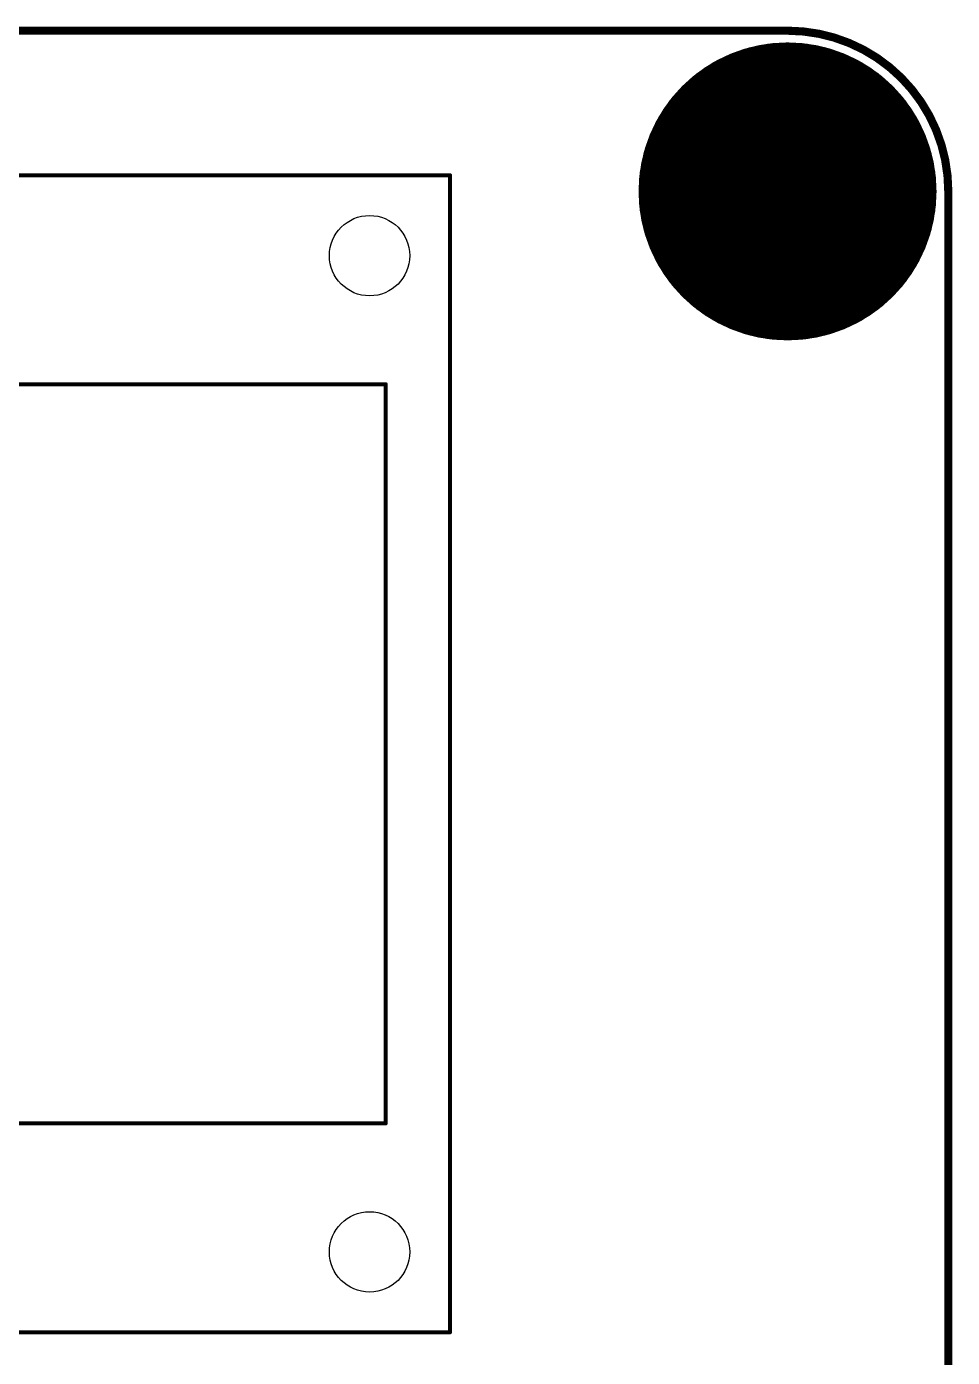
# Model space of a CAD drawing. Extents: x 0 to 426, y 0 to 160.
# Drawn here: x 371.33 to 400.13, y 118.72 to 160.13 of the extents above; entities that cross this region are included whole.
import ezdxf

# ---------------------------------------------------------------- set-up
doc = ezdxf.new("R2010")
doc.units = 0
doc.header["$MEASUREMENT"] = 0
for name, color, linetype in [('20', 7, 'CONTINUOUS'), ('21', 253, 'CONTINUOUS'), ('23', 7, 'CONTINUOUS'), ('41', 22, 'CONTINUOUS'), ('42', 175, 'CONTINUOUS')]:
    doc.layers.add(name, color=color, linetype=linetype)

msp = doc.modelspace()

# ---------------------------------------------------------------- linework, layer by layer
at = {"layer": '20', "const_width": 0.254}
for points in [[(395, 160), (5, 160)], [(400, 65), (400, 155)]]:
    msp.add_lwpolyline(points, dxfattribs=at)
at = {"layer": '20'}
for points, const_width in [([(400, 155, 0.4142), (395, 160)], 0.254), ([(395, 160.0635, 1), (395, 159.9365)], 0.127), ([(395, 159.9365, 1), (395, 160.0635)], 0.127), ([(400.0635, 155, 1), (399.9365, 155)], 0.127), ([(399.9365, 155, 1), (400.0635, 155)], 0.127)]:
    msp.add_lwpolyline(points, format="xyb", dxfattribs=dict(at, const_width=const_width))
for centre, radius in [((395, 155), 1.905), ((382, 153), 1.25), ((382, 122), 1.25)]:
    msp.add_circle(centre, radius, dxfattribs=at)
at = {"layer": '21'}
for points, const_width in [([(395, 150.428, 1), (395, 159.572, 1), (395, 150.428)], 0.127), ([(384.5317, 155.5, 1), (384.4683, 155.5)], 0.0635), ([(384.5, 155.4683, 1), (384.5, 155.5317)], 0.0635), ([(382.5317, 149, 1), (382.4683, 149)], 0.0635), ([(382.5, 148.9683, 1), (382.5, 149.0317)], 0.0635), ([(382.4683, 126, 1), (382.5317, 126)], 0.0635), ([(382.5, 125.9682, 1), (382.5, 126.0318)], 0.0635), ([(384.4683, 119.5, 1), (384.5317, 119.5)], 0.0635), ([(384.5, 119.4682, 1), (384.5, 119.5318)], 0.0635)]:
    msp.add_lwpolyline(points, format="xyb", dxfattribs=dict(at, const_width=const_width))
at = {"layer": '21', "const_width": 0.127}
for points in [[(304.5, 155.5), (384.5, 155.5)], [(384.5, 155.5), (384.5, 119.5)], [(306.5, 149), (382.5, 149)], [(382.5, 149), (382.5, 126)], [(382.5, 126), (306.5, 126)], [(384.5, 119.5), (304.5, 119.5)]]:
    msp.add_lwpolyline(points, dxfattribs=at)
at = {"layer": '23'}
msp.add_point((395, 155), dxfattribs=at)
at = {"layer": '41', "const_width": 0.127}
for points in [[(393.2504, 159.224), (393.8167, 159.4162)], [(393.8167, 159.4162), (394.4032, 159.5329)], [(393.9614, 159.445), (396.0386, 159.445)], [(394.4032, 159.5329), (395, 159.572)], [(395, 159.572), (395.5968, 159.5329)], [(395.5968, 159.5329), (396.1833, 159.4162)], [(396.1833, 159.4162), (396.7496, 159.224)], [(392.2167, 158.6272), (392.714, 158.9595)], [(392.714, 158.9595), (393.2504, 159.224)], [(392.926, 159.064), (397.074, 159.064)], [(393.1835, 159.191), (396.8165, 159.191)], [(393.5274, 159.318), (396.4726, 159.318)], [(396.7496, 159.224), (397.286, 158.9595)], [(397.286, 158.9595), (397.7833, 158.6272)], [(391.7671, 158.2329), (392.2167, 158.6272)], [(392.1355, 158.556), (397.8645, 158.556)], [(392.3002, 158.683), (397.6998, 158.683)], [(392.4903, 158.81), (397.5097, 158.81)], [(392.6804, 158.937), (397.3196, 158.937)], [(397.7833, 158.6272), (398.2329, 158.2329)], [(391.3728, 157.7833), (391.7671, 158.2329)], [(391.7163, 158.175), (398.2837, 158.175)], [(391.8459, 158.302), (398.1541, 158.302)], [(391.9907, 158.429), (398.0093, 158.429)], [(398.2329, 158.2329), (398.6272, 157.7833)], [(391.0405, 157.286), (391.3728, 157.7833)], [(391.3822, 157.794), (398.6178, 157.794)], [(391.4936, 157.921), (398.5064, 157.921)], [(391.605, 158.048), (398.395, 158.048)], [(398.6272, 157.7833), (398.9595, 157.286)], [(391.1254, 157.413), (398.8746, 157.413)], [(391.2102, 157.54), (398.7898, 157.54)], [(391.2951, 157.667), (398.7049, 157.667)], [(390.776, 156.7496), (391.0405, 157.286)], [(390.8526, 156.905), (399.1474, 156.905)], [(390.9153, 157.032), (399.0847, 157.032)], [(390.9779, 157.159), (399.0221, 157.159)], [(391.0405, 157.286), (398.9595, 157.286)], [(398.9595, 157.286), (399.224, 156.7496)], [(390.5838, 156.1833), (390.776, 156.7496)], [(390.6994, 156.524), (399.3006, 156.524)], [(390.7425, 156.651), (399.2575, 156.651)], [(390.79, 156.778), (399.21, 156.778)], [(399.224, 156.7496), (399.4162, 156.1833)], [(390.4671, 155.5968), (390.5838, 156.1833)], [(390.5758, 156.143), (399.4242, 156.143)], [(390.6132, 156.27), (399.3868, 156.27)], [(390.6563, 156.397), (399.3437, 156.397)], [(399.4162, 156.1833), (399.5329, 155.5968)], [(390.4747, 155.635), (399.5253, 155.635)], [(390.5, 155.762), (399.5, 155.762)], [(390.5252, 155.889), (399.4748, 155.889)], [(390.5505, 156.016), (399.4495, 156.016)], [(390.428, 155), (390.4671, 155.5968)], [(390.4446, 155.254), (399.5554, 155.254)], [(390.453, 155.381), (399.547, 155.381)], [(390.4613, 155.508), (399.5387, 155.508)], [(399.5329, 155.5968), (399.572, 155)], [(390.4671, 154.4032), (390.428, 155)], [(390.428, 155), (399.572, 155)], [(390.4363, 155.127), (399.5637, 155.127)], [(390.4363, 154.873), (399.5637, 154.873)], [(399.572, 155), (399.5329, 154.4032)], [(390.4447, 154.746), (399.5554, 154.746)], [(390.453, 154.619), (399.547, 154.619)], [(390.4613, 154.492), (399.5387, 154.492)], [(390.5838, 153.8167), (390.4671, 154.4032)], [(399.5329, 154.4032), (399.4162, 153.8167)], [(390.4747, 154.365), (399.5253, 154.365)], [(390.5, 154.238), (399.5, 154.238)], [(390.5252, 154.111), (399.4748, 154.111)], [(390.5505, 153.984), (399.4495, 153.984)], [(390.5758, 153.857), (399.4242, 153.857)], [(390.776, 153.2504), (390.5838, 153.8167)], [(390.6132, 153.73), (399.3868, 153.73)], [(390.6563, 153.603), (399.3437, 153.603)], [(399.4162, 153.8167), (399.224, 153.2504)], [(390.6994, 153.476), (399.3006, 153.476)], [(390.7425, 153.349), (399.2575, 153.349)], [(391.0405, 152.714), (390.776, 153.2504)], [(390.79, 153.222), (399.21, 153.222)], [(399.224, 153.2504), (398.9595, 152.714)], [(390.8526, 153.095), (399.1474, 153.095)], [(390.9153, 152.968), (399.0847, 152.968)], [(390.9779, 152.841), (399.0221, 152.841)], [(391.3728, 152.2167), (391.0405, 152.714)], [(391.0405, 152.714), (398.9595, 152.714)], [(391.1254, 152.587), (398.8746, 152.587)], [(391.2103, 152.46), (398.7898, 152.46)], [(391.2951, 152.333), (398.7049, 152.333)], [(398.9595, 152.714), (398.6272, 152.2167)], [(391.7671, 151.7671), (391.3728, 152.2167)], [(391.3822, 152.206), (398.6178, 152.206)], [(391.4936, 152.079), (398.5064, 152.079)], [(391.605, 151.952), (398.395, 151.952)], [(398.6272, 152.2167), (398.2329, 151.7671)], [(391.7163, 151.825), (398.2837, 151.825)], [(392.2167, 151.3728), (391.7671, 151.7671)], [(391.8459, 151.698), (398.1541, 151.698)], [(391.9907, 151.571), (398.0093, 151.571)], [(398.2329, 151.7671), (397.7833, 151.3728)], [(392.1355, 151.444), (397.8645, 151.444)], [(392.714, 151.0405), (392.2167, 151.3728)], [(392.3002, 151.317), (397.6998, 151.317)], [(392.4903, 151.19), (397.5097, 151.19)], [(397.7833, 151.3728), (397.286, 151.0405)], [(392.6804, 151.063), (397.3196, 151.063)], [(393.2504, 150.776), (392.714, 151.0405)], [(392.926, 150.936), (397.074, 150.936)], [(393.1835, 150.809), (396.8165, 150.809)], [(393.8167, 150.5838), (393.2504, 150.776)], [(393.5274, 150.682), (396.4727, 150.682)], [(396.7496, 150.776), (396.1833, 150.5838)], [(397.286, 151.0405), (396.7496, 150.776)], [(394.4032, 150.4671), (393.8167, 150.5838)], [(393.9614, 150.555), (396.0386, 150.555)], [(395, 150.428), (394.4032, 150.4671)], [(395.5968, 150.4671), (395, 150.428)], [(396.1833, 150.5838), (395.5968, 150.4671)]]:
    msp.add_lwpolyline(points, dxfattribs=at)
at = {"layer": '41', "const_width": 0.0635}
for points in [[(393.8105, 159.4474, 1), (393.8229, 159.3851)], [(393.8269, 159.3861, 1), (393.8065, 159.4463)], [(393.9614, 159.4768, 1), (393.9614, 159.4133)], [(394.4012, 159.5646, 1), (394.4053, 159.5012)], [(394.4094, 159.5017, 1), (394.397, 159.564)], [(395.0021, 159.6037, 1), (394.9979, 159.5403)], [(395.0021, 159.5403, 1), (394.9979, 159.6037)], [(395.603, 159.564, 1), (395.5906, 159.5017)], [(395.5947, 159.5012, 1), (395.5988, 159.5646)], [(396.0386, 159.4133, 1), (396.0386, 159.4768)], [(396.1935, 159.4463, 1), (396.1731, 159.3861)], [(396.1771, 159.3851, 1), (396.1895, 159.4474)], [(392.7, 158.9879, 1), (392.728, 158.931)], [(392.7316, 158.9331, 1), (392.6964, 158.9859)], [(392.926, 159.0958, 1), (392.926, 159.0323)], [(393.1835, 159.2227, 1), (393.1835, 159.1593)], [(393.2402, 159.254, 1), (393.2606, 159.1939)], [(393.2644, 159.1955, 1), (393.2363, 159.2525)], [(393.5274, 159.3498, 1), (393.5274, 159.2863)], [(396.4726, 159.2863, 1), (396.4726, 159.3498)], [(396.7637, 159.2525, 1), (396.7356, 159.1955)], [(396.7394, 159.1939, 1), (396.7598, 159.254)], [(396.8165, 159.1593, 1), (396.8165, 159.2227)], [(397.074, 159.0323, 1), (397.074, 159.0958)], [(397.3036, 158.9859, 1), (397.2684, 158.9331)], [(397.272, 158.931, 1), (397.3, 158.9879)], [(392.1355, 158.5877, 1), (392.1355, 158.5243)], [(392.1991, 158.6536, 1), (392.2344, 158.6008)], [(392.2377, 158.6033, 1), (392.1958, 158.6511)], [(392.3002, 158.7148, 1), (392.3002, 158.6513)], [(392.4903, 158.8417, 1), (392.4903, 158.7783)], [(392.6804, 158.9688, 1), (392.6804, 158.9053)], [(397.3196, 158.9053, 1), (397.3196, 158.9688)], [(397.5097, 158.7783, 1), (397.5097, 158.8417)], [(397.6998, 158.6513, 1), (397.6998, 158.7148)], [(397.8042, 158.6511, 1), (397.7623, 158.6033)], [(397.7656, 158.6008, 1), (397.8009, 158.6536)], [(397.8645, 158.5243, 1), (397.8645, 158.5877)], [(391.7163, 158.2067, 1), (391.7163, 158.1433)], [(391.7462, 158.2568, 1), (391.788, 158.209)], [(391.791, 158.212, 1), (391.7432, 158.2538)], [(391.8459, 158.3338, 1), (391.8459, 158.2703)], [(391.9907, 158.4607, 1), (391.9907, 158.3973)], [(398.0093, 158.3973, 1), (398.0093, 158.4607)], [(398.1541, 158.2703, 1), (398.1541, 158.3338)], [(398.2568, 158.2538, 1), (398.209, 158.212)], [(398.212, 158.209, 1), (398.2538, 158.2568)], [(398.2837, 158.1433, 1), (398.2837, 158.2067)], [(391.3489, 157.8042, 1), (391.3967, 157.7623)], [(391.3992, 157.7656, 1), (391.3464, 157.8009)], [(391.3822, 157.8257, 1), (391.3822, 157.7623)], [(391.4936, 157.9528, 1), (391.4936, 157.8893)], [(391.605, 158.0797, 1), (391.605, 158.0163)], [(398.395, 158.0163, 1), (398.395, 158.0797)], [(398.5064, 157.8893, 1), (398.5064, 157.9528)], [(398.6536, 157.8009, 1), (398.6008, 157.7656)], [(398.6033, 157.7623, 1), (398.6511, 157.8042)], [(398.6178, 157.7623, 1), (398.6178, 157.8257)], [(391.1254, 157.4447, 1), (391.1254, 157.3813)], [(391.2102, 157.5718, 1), (391.2102, 157.5083)], [(391.2951, 157.6987, 1), (391.2951, 157.6353)], [(398.7049, 157.6353, 1), (398.7049, 157.6987)], [(398.7898, 157.5083, 1), (398.7898, 157.5718)], [(398.8746, 157.3813, 1), (398.8746, 157.4447)], [(390.8526, 156.9367, 1), (390.8526, 156.8733)], [(390.9153, 157.0637, 1), (390.9153, 157.0003)], [(390.9779, 157.1908, 1), (390.9779, 157.1273)], [(391.0405, 157.3177, 1), (391.0405, 157.2543)], [(391.0141, 157.3036, 1), (391.0669, 157.2684)], [(391.069, 157.272, 1), (391.0121, 157.3)], [(398.9879, 157.3, 1), (398.931, 157.272)], [(398.9331, 157.2684, 1), (398.9859, 157.3036)], [(398.9595, 157.2543, 1), (398.9595, 157.3177)], [(399.0221, 157.1273, 1), (399.0221, 157.1908)], [(399.0847, 157.0003, 1), (399.0847, 157.0637)], [(399.1474, 156.8733, 1), (399.1474, 156.9367)], [(390.6994, 156.5557, 1), (390.6994, 156.4923)], [(390.7425, 156.6827, 1), (390.7425, 156.6193)], [(390.7475, 156.7637, 1), (390.8045, 156.7356)], [(390.8061, 156.7394, 1), (390.746, 156.7598)], [(390.79, 156.8098, 1), (390.79, 156.7463)], [(399.254, 156.7598, 1), (399.1939, 156.7394)], [(399.1955, 156.7356, 1), (399.2525, 156.7637)], [(399.21, 156.7463, 1), (399.21, 156.8098)], [(399.2575, 156.6193, 1), (399.2575, 156.6827)], [(399.3006, 156.4923, 1), (399.3006, 156.5557)], [(390.5758, 156.1747, 1), (390.5758, 156.1113)], [(390.5537, 156.1935, 1), (390.6139, 156.1731)], [(390.6149, 156.1771, 1), (390.5526, 156.1895)], [(390.6132, 156.3017, 1), (390.6132, 156.2383)], [(390.6563, 156.4288, 1), (390.6563, 156.3653)], [(399.3437, 156.3653, 1), (399.3437, 156.4288)], [(399.4474, 156.1895, 1), (399.3851, 156.1771)], [(399.3861, 156.1731, 1), (399.4463, 156.1935)], [(399.3868, 156.2383, 1), (399.3868, 156.3017)], [(399.4242, 156.1113, 1), (399.4242, 156.1747)], [(390.4747, 155.6668, 1), (390.4747, 155.6033)], [(390.5, 155.7937, 1), (390.5, 155.7303)], [(390.5252, 155.9207, 1), (390.5252, 155.8573)], [(390.5505, 156.0478, 1), (390.5505, 155.9843)], [(399.4495, 155.9843, 1), (399.4495, 156.0478)], [(399.4748, 155.8573, 1), (399.4748, 155.9207)], [(399.5, 155.7303, 1), (399.5, 155.7937)], [(399.5253, 155.6033, 1), (399.5253, 155.6668)], [(390.4446, 155.2858, 1), (390.4446, 155.2223)], [(390.453, 155.4127, 1), (390.453, 155.3493)], [(390.4613, 155.5397, 1), (390.4613, 155.4763)], [(390.436, 155.603, 1), (390.4983, 155.5906)], [(390.4988, 155.5947, 1), (390.4354, 155.5988)], [(399.5646, 155.5988, 1), (399.5012, 155.5947)], [(399.5017, 155.5906, 1), (399.564, 155.603)], [(399.5387, 155.4763, 1), (399.5387, 155.5397)], [(399.547, 155.3493, 1), (399.547, 155.4127)], [(399.5554, 155.2223, 1), (399.5554, 155.2858)], [(390.4597, 155.0021, 1), (390.3963, 154.9979)], [(390.3963, 155.0021, 1), (390.4597, 154.9979)], [(390.428, 155.0317, 1), (390.428, 154.9683)], [(390.4363, 154.9048, 1), (390.4363, 154.8413)], [(390.4363, 155.1587, 1), (390.4363, 155.0953)], [(399.6037, 154.9979, 1), (399.5403, 155.0021)], [(399.5403, 154.9979, 1), (399.6037, 155.0021)], [(399.5637, 155.0953, 1), (399.5637, 155.1587)], [(399.5637, 154.8413, 1), (399.5637, 154.9048)], [(399.572, 154.9683, 1), (399.572, 155.0317)], [(390.4447, 154.7777, 1), (390.4447, 154.7143)], [(390.453, 154.6507, 1), (390.453, 154.5873)], [(390.4613, 154.5238, 1), (390.4613, 154.4603)], [(390.4983, 154.4094, 1), (390.436, 154.397)], [(399.564, 154.397, 1), (399.5017, 154.4094)], [(399.5387, 154.4603, 1), (399.5387, 154.5238)], [(399.547, 154.5873, 1), (399.547, 154.6507)], [(399.5554, 154.7143, 1), (399.5554, 154.7777)], [(390.4354, 154.4012, 1), (390.4988, 154.4053)], [(390.4747, 154.3967, 1), (390.4747, 154.3333)], [(390.5, 154.2697, 1), (390.5, 154.2063)], [(390.5252, 154.1428, 1), (390.5252, 154.0793)], [(390.5505, 154.0157, 1), (390.5505, 153.9523)], [(399.4495, 153.9523, 1), (399.4495, 154.0157)], [(399.4748, 154.0793, 1), (399.4748, 154.1428)], [(399.5, 154.2063, 1), (399.5, 154.2697)], [(399.5012, 154.4053, 1), (399.5646, 154.4012)], [(399.5253, 154.3333, 1), (399.5253, 154.3967)], [(390.5758, 153.8887, 1), (390.5758, 153.8253)], [(390.6139, 153.8269, 1), (390.5537, 153.8065)], [(390.5526, 153.8105, 1), (390.6149, 153.8229)], [(390.6132, 153.7618, 1), (390.6132, 153.6983)], [(390.6563, 153.6347, 1), (390.6563, 153.5713)], [(399.3437, 153.5713, 1), (399.3437, 153.6347)], [(399.3851, 153.8229, 1), (399.4474, 153.8105)], [(399.4463, 153.8065, 1), (399.3861, 153.8269)], [(399.3868, 153.6983, 1), (399.3868, 153.7618)], [(399.4242, 153.8253, 1), (399.4242, 153.8887)], [(390.6994, 153.5077, 1), (390.6994, 153.4443)], [(390.7425, 153.3808, 1), (390.7425, 153.3173)], [(390.8045, 153.2644, 1), (390.7475, 153.2363)], [(390.746, 153.2402, 1), (390.8061, 153.2606)], [(390.79, 153.2537, 1), (390.79, 153.1903)], [(399.1939, 153.2606, 1), (399.254, 153.2402)], [(399.2525, 153.2363, 1), (399.1955, 153.2644)], [(399.21, 153.1903, 1), (399.21, 153.2537)], [(399.2575, 153.3173, 1), (399.2575, 153.3808)], [(399.3006, 153.4443, 1), (399.3006, 153.5077)], [(390.8526, 153.1267, 1), (390.8526, 153.0633)], [(390.9153, 152.9998, 1), (390.9153, 152.9363)], [(390.9779, 152.8727, 1), (390.9779, 152.8093)], [(399.0221, 152.8093, 1), (399.0221, 152.8727)], [(399.0847, 152.9363, 1), (399.0847, 152.9998)], [(399.1474, 153.0633, 1), (399.1474, 153.1267)], [(391.0669, 152.7316, 1), (391.0141, 152.6964)], [(391.0405, 152.7457, 1), (391.0405, 152.6823)], [(391.0121, 152.7, 1), (391.069, 152.728)], [(391.1254, 152.6188, 1), (391.1254, 152.5553)], [(391.2103, 152.4917, 1), (391.2103, 152.4283)], [(391.2951, 152.3647, 1), (391.2951, 152.3013)], [(398.7049, 152.3013, 1), (398.7049, 152.3647)], [(398.7898, 152.4283, 1), (398.7898, 152.4917)], [(398.8746, 152.5553, 1), (398.8746, 152.6188)], [(398.931, 152.728, 1), (398.9879, 152.7)], [(398.9859, 152.6964, 1), (398.9331, 152.7316)], [(398.9595, 152.6823, 1), (398.9595, 152.7457)], [(391.3967, 152.2377, 1), (391.3489, 152.1958)], [(391.3464, 152.1991, 1), (391.3992, 152.2344)], [(391.3822, 152.2378, 1), (391.3822, 152.1743)], [(391.4936, 152.1107, 1), (391.4936, 152.0473)], [(391.605, 151.9837, 1), (391.605, 151.9203)], [(398.395, 151.9203, 1), (398.395, 151.9837)], [(398.5064, 152.0473, 1), (398.5064, 152.1107)], [(398.6008, 152.2344, 1), (398.6536, 152.1991)], [(398.6511, 152.1958, 1), (398.6033, 152.2377)], [(398.6178, 152.1743, 1), (398.6178, 152.2378)], [(391.7163, 151.8568, 1), (391.7163, 151.7933)], [(391.788, 151.791, 1), (391.7462, 151.7432)], [(391.7432, 151.7462, 1), (391.791, 151.788)], [(391.8459, 151.7297, 1), (391.8459, 151.6663)], [(391.9907, 151.6027, 1), (391.9907, 151.5393)], [(398.0093, 151.5393, 1), (398.0093, 151.6027)], [(398.1541, 151.6663, 1), (398.1541, 151.7297)], [(398.209, 151.788, 1), (398.2568, 151.7462)], [(398.2538, 151.7432, 1), (398.212, 151.791)], [(398.2837, 151.7933, 1), (398.2837, 151.8568)], [(392.1355, 151.4758, 1), (392.1355, 151.4123)], [(392.2344, 151.3992, 1), (392.1991, 151.3464)], [(392.1958, 151.3489, 1), (392.2377, 151.3967)], [(392.3002, 151.3487, 1), (392.3002, 151.2853)], [(392.4903, 151.2217, 1), (392.4903, 151.1583)], [(397.5097, 151.1583, 1), (397.5097, 151.2217)], [(397.6998, 151.2853, 1), (397.6998, 151.3487)], [(397.7623, 151.3967, 1), (397.8042, 151.3489)], [(397.8009, 151.3464, 1), (397.7656, 151.3992)], [(397.8645, 151.4123, 1), (397.8645, 151.4758)], [(392.6804, 151.0948, 1), (392.6804, 151.0313)], [(392.728, 151.069, 1), (392.7, 151.0121)], [(392.6964, 151.0141, 1), (392.7316, 151.0669)], [(392.926, 150.9677, 1), (392.926, 150.9043)], [(393.1835, 150.8407, 1), (393.1835, 150.7773)], [(393.2606, 150.8061, 1), (393.2402, 150.746)], [(393.2363, 150.7475, 1), (393.2644, 150.8045)], [(393.5274, 150.7138, 1), (393.5274, 150.6503)], [(396.4727, 150.6503, 1), (396.4727, 150.7138)], [(396.7356, 150.8045, 1), (396.7637, 150.7475)], [(396.7598, 150.746, 1), (396.7394, 150.8061)], [(396.8165, 150.7773, 1), (396.8165, 150.8407)], [(397.074, 150.9043, 1), (397.074, 150.9677)], [(397.2684, 151.0669, 1), (397.3036, 151.0141)], [(397.3, 151.0121, 1), (397.272, 151.069)], [(397.3196, 151.0313, 1), (397.3196, 151.0948)], [(393.8229, 150.6149, 1), (393.8105, 150.5526)], [(393.8065, 150.5537, 1), (393.8269, 150.6139)], [(393.9614, 150.5867, 1), (393.9614, 150.5233)], [(394.4053, 150.4988, 1), (394.4012, 150.4354)], [(394.397, 150.436, 1), (394.4094, 150.4983)], [(394.9979, 150.4597, 1), (395.0021, 150.3963)], [(394.9979, 150.3963, 1), (395.0021, 150.4597)], [(395.5906, 150.4983, 1), (395.603, 150.436)], [(395.5988, 150.4354, 1), (395.5947, 150.4988)], [(396.0386, 150.5233, 1), (396.0386, 150.5867)], [(396.1731, 150.6139, 1), (396.1935, 150.5537)], [(396.1895, 150.5526, 1), (396.1771, 150.6149)]]:
    msp.add_lwpolyline(points, format="xyb", dxfattribs=at)
at = {"layer": '42', "const_width": 0.127}
for points in [[(393.2504, 159.224), (393.8167, 159.4162)], [(393.8167, 159.4162), (394.4032, 159.5329)], [(393.9614, 159.445), (396.0386, 159.445)], [(394.4032, 159.5329), (395, 159.572)], [(395, 159.572), (395.5968, 159.5329)], [(395.5968, 159.5329), (396.1833, 159.4162)], [(396.1833, 159.4162), (396.7496, 159.224)], [(392.2167, 158.6272), (392.714, 158.9595)], [(392.714, 158.9595), (393.2504, 159.224)], [(392.926, 159.064), (397.074, 159.064)], [(393.1835, 159.191), (396.8165, 159.191)], [(393.5274, 159.318), (396.4726, 159.318)], [(396.7496, 159.224), (397.286, 158.9595)], [(397.286, 158.9595), (397.7833, 158.6272)], [(391.7671, 158.2329), (392.2167, 158.6272)], [(392.1355, 158.556), (397.8645, 158.556)], [(392.3002, 158.683), (397.6998, 158.683)], [(392.4903, 158.81), (397.5097, 158.81)], [(392.6804, 158.937), (397.3196, 158.937)], [(397.7833, 158.6272), (398.2329, 158.2329)], [(391.3728, 157.7833), (391.7671, 158.2329)], [(391.7163, 158.175), (398.2837, 158.175)], [(391.8459, 158.302), (398.1541, 158.302)], [(391.9907, 158.429), (398.0093, 158.429)], [(398.2329, 158.2329), (398.6272, 157.7833)], [(391.0405, 157.286), (391.3728, 157.7833)], [(391.3822, 157.794), (398.6178, 157.794)], [(391.4936, 157.921), (398.5064, 157.921)], [(391.605, 158.048), (398.395, 158.048)], [(398.6272, 157.7833), (398.9595, 157.286)], [(391.1254, 157.413), (398.8746, 157.413)], [(391.2102, 157.54), (398.7898, 157.54)], [(391.2951, 157.667), (398.7049, 157.667)], [(390.776, 156.7496), (391.0405, 157.286)], [(390.8526, 156.905), (399.1474, 156.905)], [(390.9153, 157.032), (399.0847, 157.032)], [(390.9779, 157.159), (399.0221, 157.159)], [(391.0405, 157.286), (398.9595, 157.286)], [(398.9595, 157.286), (399.224, 156.7496)], [(390.5838, 156.1833), (390.776, 156.7496)], [(390.6994, 156.524), (399.3006, 156.524)], [(390.7425, 156.651), (399.2575, 156.651)], [(390.79, 156.778), (399.21, 156.778)], [(399.224, 156.7496), (399.4162, 156.1833)], [(390.4671, 155.5968), (390.5838, 156.1833)], [(390.5758, 156.143), (399.4242, 156.143)], [(390.6132, 156.27), (399.3868, 156.27)], [(390.6563, 156.397), (399.3437, 156.397)], [(399.4162, 156.1833), (399.5329, 155.5968)], [(390.4747, 155.635), (399.5253, 155.635)], [(390.5, 155.762), (399.5, 155.762)], [(390.5252, 155.889), (399.4748, 155.889)], [(390.5505, 156.016), (399.4495, 156.016)], [(390.428, 155), (390.4671, 155.5968)], [(390.4446, 155.254), (399.5554, 155.254)], [(390.453, 155.381), (399.547, 155.381)], [(390.4613, 155.508), (399.5387, 155.508)], [(399.5329, 155.5968), (399.572, 155)], [(390.4671, 154.4032), (390.428, 155)], [(390.428, 155), (399.572, 155)], [(390.4363, 155.127), (399.5637, 155.127)], [(390.4363, 154.873), (399.5637, 154.873)], [(399.572, 155), (399.5329, 154.4032)], [(390.4447, 154.746), (399.5554, 154.746)], [(390.453, 154.619), (399.547, 154.619)], [(390.4613, 154.492), (399.5387, 154.492)], [(390.5838, 153.8167), (390.4671, 154.4032)], [(399.5329, 154.4032), (399.4162, 153.8167)], [(390.4747, 154.365), (399.5253, 154.365)], [(390.5, 154.238), (399.5, 154.238)], [(390.5252, 154.111), (399.4748, 154.111)], [(390.5505, 153.984), (399.4495, 153.984)], [(390.5758, 153.857), (399.4242, 153.857)], [(390.776, 153.2504), (390.5838, 153.8167)], [(390.6132, 153.73), (399.3868, 153.73)], [(390.6563, 153.603), (399.3437, 153.603)], [(399.4162, 153.8167), (399.224, 153.2504)], [(390.6994, 153.476), (399.3006, 153.476)], [(390.7425, 153.349), (399.2575, 153.349)], [(391.0405, 152.714), (390.776, 153.2504)], [(390.79, 153.222), (399.21, 153.222)], [(399.224, 153.2504), (398.9595, 152.714)], [(390.8526, 153.095), (399.1474, 153.095)], [(390.9153, 152.968), (399.0847, 152.968)], [(390.9779, 152.841), (399.0221, 152.841)], [(391.3728, 152.2167), (391.0405, 152.714)], [(391.0405, 152.714), (398.9595, 152.714)], [(391.1254, 152.587), (398.8746, 152.587)], [(391.2103, 152.46), (398.7898, 152.46)], [(391.2951, 152.333), (398.7049, 152.333)], [(398.9595, 152.714), (398.6272, 152.2167)], [(391.7671, 151.7671), (391.3728, 152.2167)], [(391.3822, 152.206), (398.6178, 152.206)], [(391.4936, 152.079), (398.5064, 152.079)], [(391.605, 151.952), (398.395, 151.952)], [(398.6272, 152.2167), (398.2329, 151.7671)], [(391.7163, 151.825), (398.2837, 151.825)], [(392.2167, 151.3728), (391.7671, 151.7671)], [(391.8459, 151.698), (398.1541, 151.698)], [(391.9907, 151.571), (398.0093, 151.571)], [(398.2329, 151.7671), (397.7833, 151.3728)], [(392.1355, 151.444), (397.8645, 151.444)], [(392.714, 151.0405), (392.2167, 151.3728)], [(392.3002, 151.317), (397.6998, 151.317)], [(392.4903, 151.19), (397.5097, 151.19)], [(397.7833, 151.3728), (397.286, 151.0405)], [(392.6804, 151.063), (397.3196, 151.063)], [(393.2504, 150.776), (392.714, 151.0405)], [(392.926, 150.936), (397.074, 150.936)], [(393.1835, 150.809), (396.8165, 150.809)], [(393.8167, 150.5838), (393.2504, 150.776)], [(393.5274, 150.682), (396.4727, 150.682)], [(396.7496, 150.776), (396.1833, 150.5838)], [(397.286, 151.0405), (396.7496, 150.776)], [(394.4032, 150.4671), (393.8167, 150.5838)], [(393.9614, 150.555), (396.0386, 150.555)], [(395, 150.428), (394.4032, 150.4671)], [(395.5968, 150.4671), (395, 150.428)], [(396.1833, 150.5838), (395.5968, 150.4671)]]:
    msp.add_lwpolyline(points, dxfattribs=at)
at = {"layer": '42', "const_width": 0.0635}
for points in [[(393.8105, 159.4474, 1), (393.8229, 159.3851)], [(393.8269, 159.3861, 1), (393.8065, 159.4463)], [(393.9614, 159.4768, 1), (393.9614, 159.4133)], [(394.4012, 159.5646, 1), (394.4053, 159.5012)], [(394.4094, 159.5017, 1), (394.397, 159.564)], [(395.0021, 159.6037, 1), (394.9979, 159.5403)], [(395.0021, 159.5403, 1), (394.9979, 159.6037)], [(395.603, 159.564, 1), (395.5906, 159.5017)], [(395.5947, 159.5012, 1), (395.5988, 159.5646)], [(396.0386, 159.4133, 1), (396.0386, 159.4768)], [(396.1935, 159.4463, 1), (396.1731, 159.3861)], [(396.1771, 159.3851, 1), (396.1895, 159.4474)], [(392.7, 158.9879, 1), (392.728, 158.931)], [(392.7316, 158.9331, 1), (392.6964, 158.9859)], [(392.926, 159.0958, 1), (392.926, 159.0323)], [(393.1835, 159.2227, 1), (393.1835, 159.1593)], [(393.2402, 159.254, 1), (393.2606, 159.1939)], [(393.2644, 159.1955, 1), (393.2363, 159.2525)], [(393.5274, 159.3498, 1), (393.5274, 159.2863)], [(396.4726, 159.2863, 1), (396.4726, 159.3498)], [(396.7637, 159.2525, 1), (396.7356, 159.1955)], [(396.7394, 159.1939, 1), (396.7598, 159.254)], [(396.8165, 159.1593, 1), (396.8165, 159.2227)], [(397.074, 159.0323, 1), (397.074, 159.0958)], [(397.3036, 158.9859, 1), (397.2684, 158.9331)], [(397.272, 158.931, 1), (397.3, 158.9879)], [(392.1355, 158.5877, 1), (392.1355, 158.5243)], [(392.1991, 158.6536, 1), (392.2344, 158.6008)], [(392.2377, 158.6033, 1), (392.1958, 158.6511)], [(392.3002, 158.7148, 1), (392.3002, 158.6513)], [(392.4903, 158.8417, 1), (392.4903, 158.7783)], [(392.6804, 158.9688, 1), (392.6804, 158.9053)], [(397.3196, 158.9053, 1), (397.3196, 158.9688)], [(397.5097, 158.7783, 1), (397.5097, 158.8417)], [(397.6998, 158.6513, 1), (397.6998, 158.7148)], [(397.8042, 158.6511, 1), (397.7623, 158.6033)], [(397.7656, 158.6008, 1), (397.8009, 158.6536)], [(397.8645, 158.5243, 1), (397.8645, 158.5877)], [(391.7163, 158.2067, 1), (391.7163, 158.1433)], [(391.7462, 158.2568, 1), (391.788, 158.209)], [(391.791, 158.212, 1), (391.7432, 158.2538)], [(391.8459, 158.3338, 1), (391.8459, 158.2703)], [(391.9907, 158.4607, 1), (391.9907, 158.3973)], [(398.0093, 158.3973, 1), (398.0093, 158.4607)], [(398.1541, 158.2703, 1), (398.1541, 158.3338)], [(398.2568, 158.2538, 1), (398.209, 158.212)], [(398.212, 158.209, 1), (398.2538, 158.2568)], [(398.2837, 158.1433, 1), (398.2837, 158.2067)], [(391.3489, 157.8042, 1), (391.3967, 157.7623)], [(391.3992, 157.7656, 1), (391.3464, 157.8009)], [(391.3822, 157.8257, 1), (391.3822, 157.7623)], [(391.4936, 157.9528, 1), (391.4936, 157.8893)], [(391.605, 158.0797, 1), (391.605, 158.0163)], [(398.395, 158.0163, 1), (398.395, 158.0797)], [(398.5064, 157.8893, 1), (398.5064, 157.9528)], [(398.6536, 157.8009, 1), (398.6008, 157.7656)], [(398.6033, 157.7623, 1), (398.6511, 157.8042)], [(398.6178, 157.7623, 1), (398.6178, 157.8257)], [(391.1254, 157.4447, 1), (391.1254, 157.3813)], [(391.2102, 157.5718, 1), (391.2102, 157.5083)], [(391.2951, 157.6987, 1), (391.2951, 157.6353)], [(398.7049, 157.6353, 1), (398.7049, 157.6987)], [(398.7898, 157.5083, 1), (398.7898, 157.5718)], [(398.8746, 157.3813, 1), (398.8746, 157.4447)], [(390.8526, 156.9367, 1), (390.8526, 156.8733)], [(390.9153, 157.0637, 1), (390.9153, 157.0003)], [(390.9779, 157.1908, 1), (390.9779, 157.1273)], [(391.0405, 157.3177, 1), (391.0405, 157.2543)], [(391.0141, 157.3036, 1), (391.0669, 157.2684)], [(391.069, 157.272, 1), (391.0121, 157.3)], [(398.9879, 157.3, 1), (398.931, 157.272)], [(398.9331, 157.2684, 1), (398.9859, 157.3036)], [(398.9595, 157.2543, 1), (398.9595, 157.3177)], [(399.0221, 157.1273, 1), (399.0221, 157.1908)], [(399.0847, 157.0003, 1), (399.0847, 157.0637)], [(399.1474, 156.8733, 1), (399.1474, 156.9367)], [(390.6994, 156.5557, 1), (390.6994, 156.4923)], [(390.7425, 156.6827, 1), (390.7425, 156.6193)], [(390.7475, 156.7637, 1), (390.8045, 156.7356)], [(390.8061, 156.7394, 1), (390.746, 156.7598)], [(390.79, 156.8098, 1), (390.79, 156.7463)], [(399.254, 156.7598, 1), (399.1939, 156.7394)], [(399.1955, 156.7356, 1), (399.2525, 156.7637)], [(399.21, 156.7463, 1), (399.21, 156.8098)], [(399.2575, 156.6193, 1), (399.2575, 156.6827)], [(399.3006, 156.4923, 1), (399.3006, 156.5557)], [(390.5758, 156.1747, 1), (390.5758, 156.1113)], [(390.5537, 156.1935, 1), (390.6139, 156.1731)], [(390.6149, 156.1771, 1), (390.5526, 156.1895)], [(390.6132, 156.3017, 1), (390.6132, 156.2383)], [(390.6563, 156.4288, 1), (390.6563, 156.3653)], [(399.3437, 156.3653, 1), (399.3437, 156.4288)], [(399.4474, 156.1895, 1), (399.3851, 156.1771)], [(399.3861, 156.1731, 1), (399.4463, 156.1935)], [(399.3868, 156.2383, 1), (399.3868, 156.3017)], [(399.4242, 156.1113, 1), (399.4242, 156.1747)], [(390.4747, 155.6668, 1), (390.4747, 155.6033)], [(390.5, 155.7937, 1), (390.5, 155.7303)], [(390.5252, 155.9207, 1), (390.5252, 155.8573)], [(390.5505, 156.0478, 1), (390.5505, 155.9843)], [(399.4495, 155.9843, 1), (399.4495, 156.0478)], [(399.4748, 155.8573, 1), (399.4748, 155.9207)], [(399.5, 155.7303, 1), (399.5, 155.7937)], [(399.5253, 155.6033, 1), (399.5253, 155.6668)], [(390.4446, 155.2858, 1), (390.4446, 155.2223)], [(390.453, 155.4127, 1), (390.453, 155.3493)], [(390.4613, 155.5397, 1), (390.4613, 155.4763)], [(390.436, 155.603, 1), (390.4983, 155.5906)], [(390.4988, 155.5947, 1), (390.4354, 155.5988)], [(399.5646, 155.5988, 1), (399.5012, 155.5947)], [(399.5017, 155.5906, 1), (399.564, 155.603)], [(399.5387, 155.4763, 1), (399.5387, 155.5397)], [(399.547, 155.3493, 1), (399.547, 155.4127)], [(399.5554, 155.2223, 1), (399.5554, 155.2858)], [(390.4597, 155.0021, 1), (390.3963, 154.9979)], [(390.3963, 155.0021, 1), (390.4597, 154.9979)], [(390.428, 155.0317, 1), (390.428, 154.9683)], [(390.4363, 154.9048, 1), (390.4363, 154.8413)], [(390.4363, 155.1587, 1), (390.4363, 155.0953)], [(399.6037, 154.9979, 1), (399.5403, 155.0021)], [(399.5403, 154.9979, 1), (399.6037, 155.0021)], [(399.5637, 155.0953, 1), (399.5637, 155.1587)], [(399.5637, 154.8413, 1), (399.5637, 154.9048)], [(399.572, 154.9683, 1), (399.572, 155.0317)], [(390.4447, 154.7777, 1), (390.4447, 154.7143)], [(390.453, 154.6507, 1), (390.453, 154.5873)], [(390.4613, 154.5238, 1), (390.4613, 154.4603)], [(390.4983, 154.4094, 1), (390.436, 154.397)], [(399.564, 154.397, 1), (399.5017, 154.4094)], [(399.5387, 154.4603, 1), (399.5387, 154.5238)], [(399.547, 154.5873, 1), (399.547, 154.6507)], [(399.5554, 154.7143, 1), (399.5554, 154.7777)], [(390.4354, 154.4012, 1), (390.4988, 154.4053)], [(390.4747, 154.3967, 1), (390.4747, 154.3333)], [(390.5, 154.2697, 1), (390.5, 154.2063)], [(390.5252, 154.1428, 1), (390.5252, 154.0793)], [(390.5505, 154.0157, 1), (390.5505, 153.9523)], [(399.4495, 153.9523, 1), (399.4495, 154.0157)], [(399.4748, 154.0793, 1), (399.4748, 154.1428)], [(399.5, 154.2063, 1), (399.5, 154.2697)], [(399.5012, 154.4053, 1), (399.5646, 154.4012)], [(399.5253, 154.3333, 1), (399.5253, 154.3967)], [(390.5758, 153.8887, 1), (390.5758, 153.8253)], [(390.6139, 153.8269, 1), (390.5537, 153.8065)], [(390.5526, 153.8105, 1), (390.6149, 153.8229)], [(390.6132, 153.7618, 1), (390.6132, 153.6983)], [(390.6563, 153.6347, 1), (390.6563, 153.5713)], [(399.3437, 153.5713, 1), (399.3437, 153.6347)], [(399.3851, 153.8229, 1), (399.4474, 153.8105)], [(399.4463, 153.8065, 1), (399.3861, 153.8269)], [(399.3868, 153.6983, 1), (399.3868, 153.7618)], [(399.4242, 153.8253, 1), (399.4242, 153.8887)], [(390.6994, 153.5077, 1), (390.6994, 153.4443)], [(390.7425, 153.3808, 1), (390.7425, 153.3173)], [(390.8045, 153.2644, 1), (390.7475, 153.2363)], [(390.746, 153.2402, 1), (390.8061, 153.2606)], [(390.79, 153.2537, 1), (390.79, 153.1903)], [(399.1939, 153.2606, 1), (399.254, 153.2402)], [(399.2525, 153.2363, 1), (399.1955, 153.2644)], [(399.21, 153.1903, 1), (399.21, 153.2537)], [(399.2575, 153.3173, 1), (399.2575, 153.3808)], [(399.3006, 153.4443, 1), (399.3006, 153.5077)], [(390.8526, 153.1267, 1), (390.8526, 153.0633)], [(390.9153, 152.9998, 1), (390.9153, 152.9363)], [(390.9779, 152.8727, 1), (390.9779, 152.8093)], [(399.0221, 152.8093, 1), (399.0221, 152.8727)], [(399.0847, 152.9363, 1), (399.0847, 152.9998)], [(399.1474, 153.0633, 1), (399.1474, 153.1267)], [(391.0669, 152.7316, 1), (391.0141, 152.6964)], [(391.0405, 152.7457, 1), (391.0405, 152.6823)], [(391.0121, 152.7, 1), (391.069, 152.728)], [(391.1254, 152.6188, 1), (391.1254, 152.5553)], [(391.2103, 152.4917, 1), (391.2103, 152.4283)], [(391.2951, 152.3647, 1), (391.2951, 152.3013)], [(398.7049, 152.3013, 1), (398.7049, 152.3647)], [(398.7898, 152.4283, 1), (398.7898, 152.4917)], [(398.8746, 152.5553, 1), (398.8746, 152.6188)], [(398.931, 152.728, 1), (398.9879, 152.7)], [(398.9859, 152.6964, 1), (398.9331, 152.7316)], [(398.9595, 152.6823, 1), (398.9595, 152.7457)], [(391.3967, 152.2377, 1), (391.3489, 152.1958)], [(391.3464, 152.1991, 1), (391.3992, 152.2344)], [(391.3822, 152.2378, 1), (391.3822, 152.1743)], [(391.4936, 152.1107, 1), (391.4936, 152.0473)], [(391.605, 151.9837, 1), (391.605, 151.9203)], [(398.395, 151.9203, 1), (398.395, 151.9837)], [(398.5064, 152.0473, 1), (398.5064, 152.1107)], [(398.6008, 152.2344, 1), (398.6536, 152.1991)], [(398.6511, 152.1958, 1), (398.6033, 152.2377)], [(398.6178, 152.1743, 1), (398.6178, 152.2378)], [(391.7163, 151.8568, 1), (391.7163, 151.7933)], [(391.788, 151.791, 1), (391.7462, 151.7432)], [(391.7432, 151.7462, 1), (391.791, 151.788)], [(391.8459, 151.7297, 1), (391.8459, 151.6663)], [(391.9907, 151.6027, 1), (391.9907, 151.5393)], [(398.0093, 151.5393, 1), (398.0093, 151.6027)], [(398.1541, 151.6663, 1), (398.1541, 151.7297)], [(398.209, 151.788, 1), (398.2568, 151.7462)], [(398.2538, 151.7432, 1), (398.212, 151.791)], [(398.2837, 151.7933, 1), (398.2837, 151.8568)], [(392.1355, 151.4758, 1), (392.1355, 151.4123)], [(392.2344, 151.3992, 1), (392.1991, 151.3464)], [(392.1958, 151.3489, 1), (392.2377, 151.3967)], [(392.3002, 151.3487, 1), (392.3002, 151.2853)], [(392.4903, 151.2217, 1), (392.4903, 151.1583)], [(397.5097, 151.1583, 1), (397.5097, 151.2217)], [(397.6998, 151.2853, 1), (397.6998, 151.3487)], [(397.7623, 151.3967, 1), (397.8042, 151.3489)], [(397.8009, 151.3464, 1), (397.7656, 151.3992)], [(397.8645, 151.4123, 1), (397.8645, 151.4758)], [(392.6804, 151.0948, 1), (392.6804, 151.0313)], [(392.728, 151.069, 1), (392.7, 151.0121)], [(392.6964, 151.0141, 1), (392.7316, 151.0669)], [(392.926, 150.9677, 1), (392.926, 150.9043)], [(393.1835, 150.8407, 1), (393.1835, 150.7773)], [(393.2606, 150.8061, 1), (393.2402, 150.746)], [(393.2363, 150.7475, 1), (393.2644, 150.8045)], [(393.5274, 150.7138, 1), (393.5274, 150.6503)], [(396.4727, 150.6503, 1), (396.4727, 150.7138)], [(396.7356, 150.8045, 1), (396.7637, 150.7475)], [(396.7598, 150.746, 1), (396.7394, 150.8061)], [(396.8165, 150.7773, 1), (396.8165, 150.8407)], [(397.074, 150.9043, 1), (397.074, 150.9677)], [(397.2684, 151.0669, 1), (397.3036, 151.0141)], [(397.3, 151.0121, 1), (397.272, 151.069)], [(397.3196, 151.0313, 1), (397.3196, 151.0948)], [(393.8229, 150.6149, 1), (393.8105, 150.5526)], [(393.8065, 150.5537, 1), (393.8269, 150.6139)], [(393.9614, 150.5867, 1), (393.9614, 150.5233)], [(394.4053, 150.4988, 1), (394.4012, 150.4354)], [(394.397, 150.436, 1), (394.4094, 150.4983)], [(394.9979, 150.4597, 1), (395.0021, 150.3963)], [(394.9979, 150.3963, 1), (395.0021, 150.4597)], [(395.5906, 150.4983, 1), (395.603, 150.436)], [(395.5988, 150.4354, 1), (395.5947, 150.4988)], [(396.0386, 150.5233, 1), (396.0386, 150.5867)], [(396.1731, 150.6139, 1), (396.1935, 150.5537)], [(396.1895, 150.5526, 1), (396.1771, 150.6149)]]:
    msp.add_lwpolyline(points, format="xyb", dxfattribs=at)

doc.saveas('drawing.dxf')
